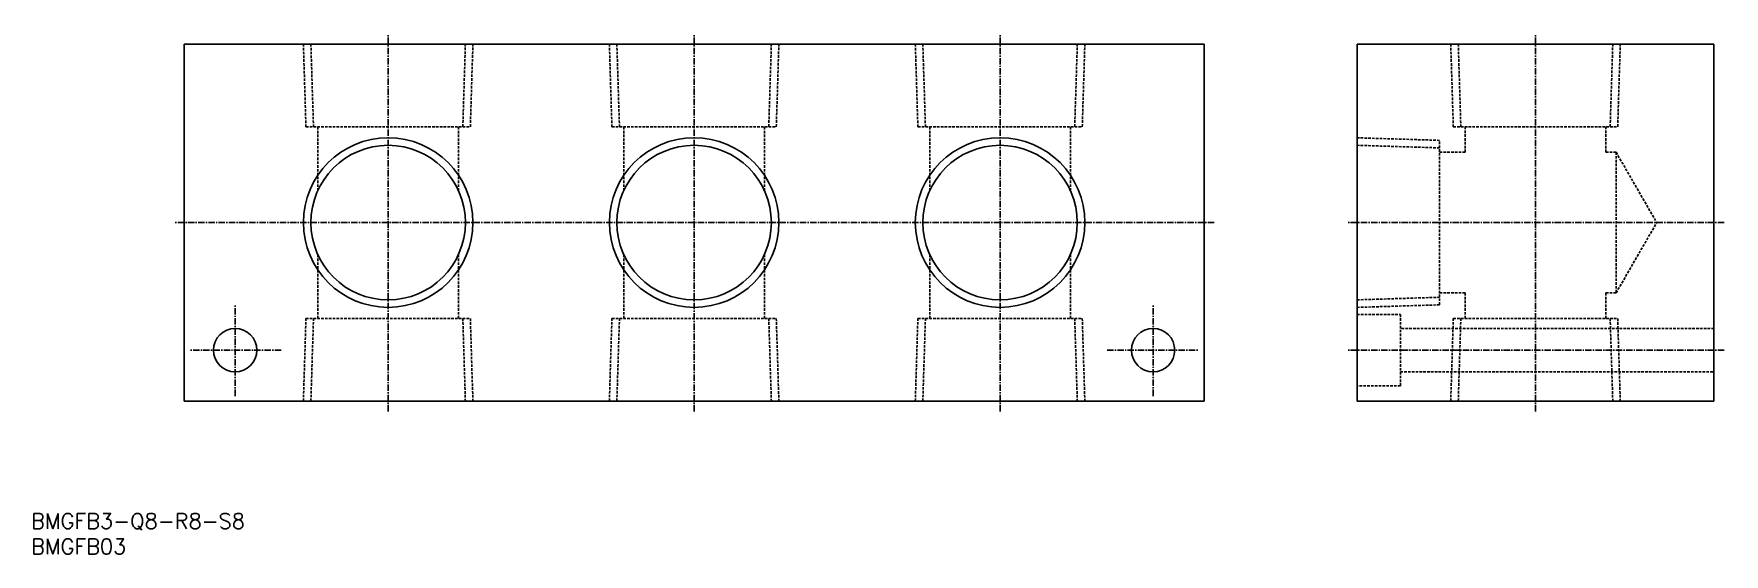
# Model space of a CAD drawing. Extents: x 1 to 332, y 0 to 102.
import ezdxf

# ---------------------------------------------------------------- set-up
doc = ezdxf.new("R2010")
doc.units = 0
doc.linetypes.add('CENTER', pattern=[2, 1.25, -0.25, 0.25, -0.25])
doc.linetypes.add('DASHED', pattern=[0.75, 0.5, -0.25])
doc.layers.get('0').update_dxf_attribs({"linetype": 'CONTINUOUS'})
doc.layers.add('CENTER', color=1, linetype='CENTER')
doc.styles.get("Standard").update_dxf_attribs({"font": 'txt.shx'})

# ---------------------------------------------------------------- blocks, each defined once
blk = doc.blocks.new('*U14')
at = {"color": 7, "linetype": 'CONTINUOUS'}
blk.add_text('BMGFB03', height=3, dxfattribs=at).set_placement((0, 0))
blk = doc.blocks.new('*U15')
at = {"color": 7, "linetype": 'CONTINUOUS'}
blk.add_text('BMGFB3-Q8-R8-S8', height=3, dxfattribs=at).set_placement((0, 5))

msp = doc.modelspace()

# ---------------------------------------------------------------- linework, layer by layer
at = {"color": 7, "linetype": 'CONTINUOUS'}
for p, q in [((30, 100), (230, 100)), ((30, 30), (30, 100)), ((230, 30), (230, 100)), ((330, 100), (260, 100)), ((260, 100), (260, 30)), ((330, 30), (330, 100)), ((230, 30), (30, 30)), ((260, 30), (330, 30))]:
    msp.add_line(p, q, dxfattribs=at)
at = {"color": 3, "linetype": 'DASHED'}
for p, q in [((53.38, 100), (53.88, 83.8)), ((54.85, 100), (55.36, 83.8)), ((84.64, 83.8), (85.15, 100)), ((86.12, 83.8), (86.62, 100)), ((113.38, 100), (113.88, 83.8)), ((114.85, 100), (115.36, 83.8)), ((144.64, 83.8), (145.15, 100)), ((146.12, 83.8), (146.62, 100)), ((173.38, 100), (173.88, 83.8)), ((174.85, 100), (175.36, 83.8)), ((204.64, 83.8), (205.15, 100)), ((206.12, 83.8), (206.62, 100)), ((278.38, 100), (278.88, 83.8)), ((279.85, 100), (280.36, 83.8)), ((309.64, 83.8), (310.15, 100)), ((311.12, 83.8), (311.62, 100)), ((53.88, 83.8), (86.12, 83.8)), ((56.2, 71.24), (56.2, 83.8)), ((83.8, 71.24), (83.8, 83.8)), ((113.88, 83.8), (146.12, 83.8)), ((116.2, 71.24), (116.2, 83.8)), ((143.8, 71.24), (143.8, 83.8)), ((173.88, 83.8), (206.12, 83.8)), ((176.2, 71.24), (176.2, 83.8)), ((203.8, 71.24), (203.8, 83.8)), ((278.88, 83.8), (311.12, 83.8)), ((281.2, 78.8), (281.2, 83.8)), ((308.8, 78.8), (308.8, 83.8)), ((276.2, 81.12), (260, 81.62)), ((276.2, 79.64), (260, 80.15)), ((276.2, 48.88), (276.2, 81.12)), ((281.2, 78.8), (276.2, 78.8)), ((310.8, 78.8), (308.8, 78.8)), ((310.8, 78.8), (318.77, 65)), ((310.8, 78.8), (310.8, 51.2)), ((310.8, 51.2), (318.77, 65)), ((56.2, 46.2), (56.2, 58.76)), ((83.8, 46.2), (83.8, 58.76)), ((116.2, 46.2), (116.2, 58.76)), ((143.8, 46.2), (143.8, 58.76)), ((176.2, 46.2), (176.2, 58.76)), ((203.8, 46.2), (203.8, 58.76)), ((260, 49.85), (276.2, 50.36)), ((281.2, 51.2), (276.2, 51.2)), ((281.2, 46.2), (281.2, 51.2)), ((308.8, 46.2), (308.8, 51.2)), ((310.8, 51.2), (308.8, 51.2)), ((260, 48.38), (276.2, 48.88)), ((260, 46.99), (268.5, 46.99)), ((268.5, 46.99), (268.5, 33)), ((53.38, 30), (53.88, 46.2)), ((53.88, 46.2), (86.12, 46.2)), ((54.85, 30), (55.36, 46.2)), ((84.64, 46.2), (85.15, 30)), ((86.12, 46.2), (86.62, 30)), ((113.38, 30), (113.88, 46.2)), ((113.88, 46.2), (146.12, 46.2)), ((114.85, 30), (115.36, 46.2)), ((144.64, 46.2), (145.15, 30)), ((146.12, 46.2), (146.62, 30)), ((173.38, 30), (173.88, 46.2)), ((173.88, 46.2), (206.12, 46.2)), ((174.85, 30), (175.36, 46.2)), ((204.64, 46.2), (205.15, 30)), ((206.12, 46.2), (206.62, 30)), ((330, 44.25), (268.5, 44.25)), ((278.38, 30), (278.88, 46.2)), ((278.88, 46.2), (311.12, 46.2)), ((279.85, 30), (280.36, 46.2)), ((309.64, 46.2), (310.15, 30)), ((311.12, 46.2), (311.62, 30)), ((268.5, 35.75), (330, 35.75)), ((268.5, 33), (260, 33))]:
    msp.add_line(p, q, dxfattribs=at)
at = {"color": 3, "linetype": 'CONTINUOUS'}
for centre in [(70, 65), (130, 65), (190, 65)]:
    msp.add_circle(centre, 16.62, dxfattribs=at)
at = {"color": 7, "linetype": 'CONTINUOUS'}
for centre, radius in [((70, 65), 15.15), ((130, 65), 15.15), ((190, 65), 15.15), ((40, 40), 4.25), ((220, 40), 4.25)]:
    msp.add_circle(centre, radius, dxfattribs=at)
at = {"layer": 'CENTER', "color": 1, "linetype": 'CENTER'}
for p, q in [((70, 28), (70, 102)), ((130, 28), (130, 102)), ((190, 28), (190, 102)), ((295, 28), (295, 102)), ((232, 65), (28, 65)), ((332, 65), (258, 65)), ((40, 31), (40, 49)), ((220, 31), (220, 49)), ((49, 40), (31, 40)), ((211, 40), (229, 40)), ((332, 40), (258, 40))]:
    msp.add_line(p, q, dxfattribs=at)

# ---------------------------------------------------------------- block references
at = {"color": 7, "linetype": 'CONTINUOUS'}
for name in ['*U15', '*U14']:
    msp.add_blockref(name, (0, 0), dxfattribs=at)

doc.saveas('drawing.dxf')
